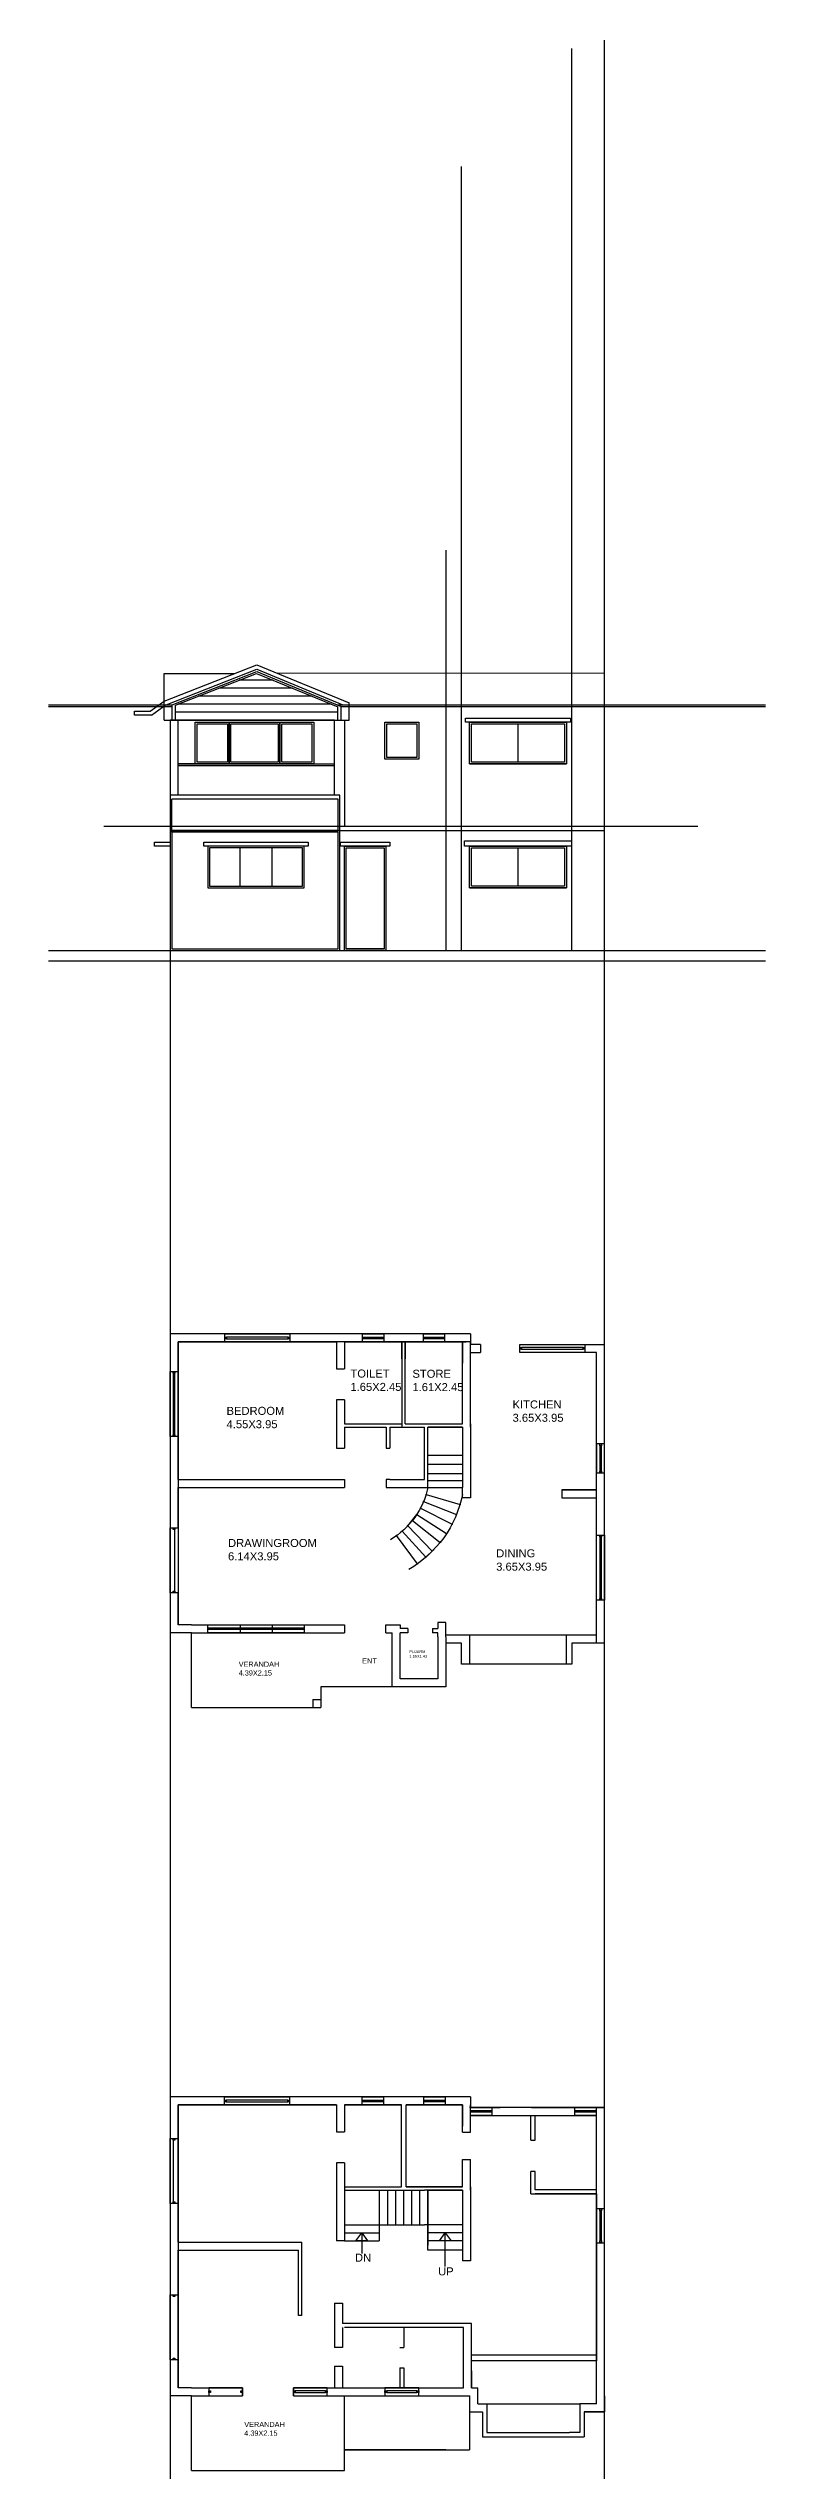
# Model space of a CAD drawing. Header units: metres. Extents: x 4251 to 4373, y 1574 to 1643.
# Drawn here: x 4250.7 to 4271.3, y 1573.9 to 1643.5 of the extents above; entities that cross this region are included whole.
import ezdxf

# ---------------------------------------------------------------- set-up
doc = ezdxf.new("R2010")
doc.units = ezdxf.units.M
for name, color, linetype in [('door', 4, 'Continuous'), ('pl', 3, 'Continuous'), ('window', 5, 'Continuous')]:
    doc.layers.add(name, color=color, linetype=linetype)
doc.styles.get("Standard").update_dxf_attribs({"font": 'arial.ttf'})

msp = doc.modelspace()

# ---------------------------------------------------------------- linework, layer by layer
for p, q in [((4265.73, 1617.559), (4265.73, 1643.487)), ((4262.56, 1617.559), (4262.56, 1640.095)), ((4262.11, 1629.063), (4262.11, 1617.559)), ((4254.013, 1624.727), (4256.671, 1625.768)), ((4256.671, 1625.768), (4259.326, 1624.674)), ((4254.013, 1624.624), (4254.013, 1625.524)), ((4254.013, 1625.524), (4256.034, 1625.518)), ((4254.065, 1624.624), (4256.67, 1625.644)), ((4254.243, 1624.624), (4256.67, 1625.574)), ((4254.334, 1624.606), (4256.669, 1625.52)), ((4257.702, 1625.094), (4255.582, 1625.094)), ((4257.144, 1625.324), (4256.169, 1625.324)), ((4256.669, 1625.52), (4259.003, 1624.558)), ((4256.67, 1625.644), (4259.145, 1624.624)), ((4256.67, 1625.574), (4259.096, 1624.574)), ((4266.67, 1625.524), (4257.255, 1625.527)), ((4266.67, 1624.624), (4266.67, 1625.524)), ((4253.158, 1624.326), (4253.158, 1624.441)), ((4253.158, 1624.441), (4253.608, 1624.441)), ((4253.644, 1624.326), (4253.158, 1624.326)), ((4253.608, 1624.441), (4254.013, 1624.727)), ((4253.644, 1624.326), (4254.068, 1624.625)), ((4254.013, 1624.174), (4254.013, 1624.727)), ((4254.243, 1624.574), (4254.243, 1624.624)), ((4254.243, 1624.174), (4254.243, 1624.574)), ((4254.334, 1624.174), (4254.334, 1624.606)), ((4259.003, 1624.404), (4254.334, 1624.404)), ((4258.818, 1624.634), (4254.407, 1624.634)), ((4258.26, 1624.864), (4254.994, 1624.864)), ((4259.003, 1624.174), (4259.003, 1624.558)), ((4259.096, 1624.174), (4259.096, 1624.574)), ((4259.326, 1624.174), (4259.326, 1624.674)), ((4254.013, 1624.174), (4254.18, 1624.174)), ((4258.91, 1624.174), (4254.18, 1624.174)), ((4254.18, 1624.174), (4259.19, 1624.174)), ((4254.41, 1622.02), (4254.41, 1624.174)), ((4258.91, 1624.174), (4259.19, 1624.174)), ((4259.19, 1624.174), (4259.326, 1624.174)), ((4262.675, 1624.124), (4262.675, 1624.239)), ((4262.675, 1624.239), (4265.57, 1624.239)), ((4262.79, 1624.124), (4262.675, 1624.124)), ((4265.57, 1624.124), (4262.751, 1624.124)), ((4265.57, 1624.239), (4265.685, 1624.239)), ((4265.685, 1624.124), (4265.57, 1624.124)), ((4265.685, 1624.239), (4265.685, 1624.124)), ((4255.293, 1622.924), (4254.41, 1622.924)), ((4254.41, 1622.924), (4258.91, 1622.924)), ((4254.41, 1622.874), (4258.91, 1622.874)), ((4259.062, 1622.02), (4254.18, 1622.02)), ((4259.012, 1621.91), (4254.23, 1621.91)), ((4254.23, 1620.959), (4254.23, 1621.91)), ((4259.012, 1621.009), (4259.012, 1621.91)), ((4259.062, 1621.009), (4259.062, 1622.02)), ((4259.012, 1621.124), (4252.275, 1621.124)), ((4259.012, 1621.124), (4252.275, 1621.124)), ((4254.18, 1621.009), (4259.012, 1621.009)), ((4259.012, 1621.009), (4266.67, 1621.009)), ((4269.348, 1621.124), (4259.062, 1621.124)), ((4269.348, 1621.124), (4259.062, 1621.124)), ((4259.062, 1621.009), (4262.11, 1621.009)), ((4253.73, 1620.559), (4253.73, 1620.674)), ((4253.73, 1620.674), (4254.18, 1620.674)), ((4254.18, 1620.559), (4253.73, 1620.559)), ((4255.151, 1620.559), (4255.151, 1620.674)), ((4255.151, 1620.674), (4258.036, 1620.674)), ((4255.266, 1620.559), (4255.151, 1620.559)), ((4258.151, 1620.559), (4255.266, 1620.559)), ((4258.036, 1620.674), (4258.151, 1620.674)), ((4258.151, 1620.674), (4258.151, 1620.559)), ((4259.075, 1620.559), (4259.075, 1620.674)), ((4259.075, 1620.674), (4260.385, 1620.674)), ((4259.19, 1620.559), (4259.075, 1620.559)), ((4260.5, 1620.559), (4259.132, 1620.559)), ((4260.385, 1620.674), (4260.5, 1620.674)), ((4260.5, 1620.674), (4260.5, 1620.559)), ((4262.64, 1620.559), (4262.64, 1620.709)), ((4262.64, 1620.709), (4265.57, 1620.709)), ((4262.79, 1620.559), (4262.64, 1620.559)), ((4265.57, 1620.559), (4262.79, 1620.559)), ((4265.57, 1620.709), (4265.72, 1620.709)), ((4265.72, 1620.559), (4265.57, 1620.559)), ((4265.72, 1620.709), (4265.72, 1620.559)), ((4262.82, 1606.536), (4254.18, 1606.536)), ((4254.18, 1606.536), (4254.18, 1600.966)), ((4262.82, 1606.306), (4254.41, 1606.306)), ((4254.41, 1606.306), (4254.41, 1600.966)), ((4254.41, 1606.306), (4254.41, 1602.356)), ((4254.41, 1602.356), (4254.41, 1606.306)), ((4254.41, 1606.306), (4258.96, 1606.306)), ((4255.75, 1606.306), (4255.75, 1606.536)), ((4257.62, 1606.536), (4257.62, 1606.306)), ((4258.96, 1606.306), (4258.96, 1605.531)), ((4259.19, 1606.306), (4259.19, 1605.531)), ((4259.19, 1606.306), (4260.84, 1606.306)), ((4259.19, 1606.306), (4259.19, 1605.531)), ((4260.84, 1606.306), (4260.84, 1605.818)), ((4260.84, 1605.818), (4260.84, 1606.306)), ((4260.84, 1606.306), (4260.94, 1606.306)), ((4260.84, 1606.306), (4260.84, 1603.856)), ((4260.94, 1606.306), (4260.94, 1605.822)), ((4260.94, 1605.822), (4260.94, 1606.306)), ((4260.94, 1606.306), (4262.59, 1606.306)), ((4262.59, 1606.306), (4262.59, 1605.694)), ((4262.59, 1603.956), (4262.59, 1606.306)), ((4262.59, 1606.306), (4262.69, 1606.306)), ((4262.82, 1606.536), (4262.82, 1606.236)), ((4262.82, 1605.694), (4262.82, 1606.306)), ((4263.102, 1606.236), (4262.82, 1606.236)), ((4263.102, 1606.236), (4263.102, 1606.006)), ((4264.235, 1606.006), (4264.235, 1606.236)), ((4264.567, 1606.236), (4266.67, 1606.236)), ((4266.105, 1606.236), (4266.105, 1606.006)), ((4266.67, 1597.646), (4266.67, 1606.236)), ((4254.41, 1602.356), (4254.41, 1606.071)), ((4258.96, 1605.531), (4259.19, 1605.531)), ((4260.94, 1603.956), (4260.94, 1605.822)), ((4262.82, 1606.006), (4263.102, 1606.006)), ((4262.82, 1603.856), (4262.82, 1605.694)), ((4266.44, 1606.006), (4266.105, 1606.006)), ((4266.44, 1597.646), (4266.44, 1606.006)), ((4254.18, 1605.456), (4254.41, 1605.456)), ((4266.44, 1601.531), (4266.44, 1605.181)), ((4258.96, 1604.641), (4258.96, 1604.349)), ((4259.19, 1604.641), (4258.96, 1604.641)), ((4258.96, 1604.349), (4258.96, 1603.256)), ((4259.19, 1604.641), (4259.19, 1604.349)), ((4259.19, 1604.641), (4259.19, 1603.956)), ((4259.19, 1604.349), (4259.19, 1603.956)), ((4254.41, 1603.586), (4254.18, 1603.586)), ((4259.19, 1603.956), (4260.84, 1603.956)), ((4259.19, 1603.856), (4259.19, 1603.256)), ((4259.19, 1603.856), (4260.396, 1603.856)), ((4260.396, 1603.856), (4260.396, 1603.256)), ((4260.496, 1603.856), (4261.49, 1603.856)), ((4260.496, 1603.856), (4260.496, 1603.256)), ((4260.94, 1603.956), (4262.59, 1603.956)), ((4261.49, 1602.356), (4261.49, 1603.856)), ((4261.59, 1603.856), (4262.59, 1603.856)), ((4262.59, 1603.856), (4261.59, 1603.856)), ((4261.59, 1602.126), (4261.59, 1603.856)), ((4262.59, 1603.856), (4262.59, 1602.126)), ((4262.82, 1603.956), (4262.82, 1601.826)), ((4258.96, 1603.256), (4259.19, 1603.256)), ((4260.396, 1603.256), (4260.496, 1603.256)), ((4261.59, 1603.048), (4262.59, 1603.048)), ((4261.59, 1602.788), (4262.59, 1602.788)), ((4254.41, 1602.356), (4259.19, 1602.356)), ((4254.41, 1600.966), (4254.41, 1602.126)), ((4254.41, 1602.126), (4259.19, 1602.126)), ((4254.41, 1602.121), (4254.41, 1602.126)), ((4259.19, 1602.356), (4259.19, 1602.126)), ((4260.396, 1602.356), (4260.396, 1602.126)), ((4260.496, 1602.356), (4260.396, 1602.356)), ((4260.396, 1602.126), (4261.59, 1602.126)), ((4260.496, 1602.356), (4261.49, 1602.356)), ((4261.59, 1602.528), (4262.59, 1602.528)), ((4261.59, 1602.318), (4262.59, 1602.318)), ((4261.59, 1602.126), (4262.59, 1602.126)), ((4262.59, 1601.826), (4262.59, 1602.126)), ((4265.44, 1602.056), (4266.44, 1602.056)), ((4266.44, 1602.056), (4265.44, 1602.056)), ((4265.44, 1602.056), (4265.44, 1601.826)), ((4261.015, 1601.023), (4261.27, 1601.348)), ((4261.27, 1601.348), (4262.13, 1600.804)), ((4261.377, 1601.53), (4262.284, 1601.067)), ((4261.466, 1601.722), (4262.412, 1601.343)), ((4261.537, 1601.921), (4262.514, 1601.629)), ((4262.82, 1601.826), (4262.59, 1601.826)), ((4265.44, 1601.826), (4266.44, 1601.826)), ((4266.67, 1597.646), (4266.67, 1601.596)), ((4254.18, 1600.966), (4254.41, 1600.966)), ((4261.296, 1599.927), (4260.69, 1600.738)), ((4260.856, 1600.87), (4261.534, 1600.116)), ((4261.015, 1601.023), (4261.717, 1600.291)), ((4261.147, 1601.176), (4261.942, 1600.542)), ((4266.44, 1597.651), (4266.44, 1601.301)), ((4266.44, 1600.753), (4266.67, 1600.753)), ((4261.534, 1600.116), (4261.754, 1600.327)), ((4254.18, 1599.096), (4254.18, 1597.946)), ((4254.41, 1599.096), (4254.18, 1599.096)), ((4254.41, 1599.096), (4254.41, 1598.176)), ((4254.41, 1598.176), (4254.41, 1599.096)), ((4266.67, 1598.883), (4266.44, 1598.883)), ((4254.8, 1597.946), (4254.18, 1597.946)), ((4254.8, 1598.176), (4254.41, 1598.176)), ((4254.8, 1598.176), (4259.19, 1598.176)), ((4254.8, 1596.026), (4254.8, 1597.946)), ((4254.8, 1595.796), (4254.8, 1597.946)), ((4254.8, 1597.946), (4259.19, 1597.946)), ((4259.19, 1598.176), (4259.19, 1597.946)), ((4260.385, 1598.176), (4260.79, 1598.176)), ((4260.385, 1597.946), (4260.385, 1598.176)), ((4260.385, 1597.946), (4260.56, 1597.946)), ((4260.56, 1596.396), (4260.56, 1597.946)), ((4260.79, 1598.176), (4260.79, 1598.066)), ((4261.01, 1598.066), (4260.79, 1598.066)), ((4260.79, 1596.626), (4260.79, 1597.946)), ((4261.01, 1597.946), (4260.79, 1597.946)), ((4261.01, 1598.066), (4261.01, 1597.946)), ((4261.72, 1598.066), (4261.88, 1598.066)), ((4261.72, 1598.066), (4261.72, 1597.946)), ((4261.88, 1597.946), (4261.72, 1597.946)), ((4262.11, 1598.242), (4261.88, 1598.242)), ((4261.88, 1598.242), (4261.88, 1598.066)), ((4261.88, 1597.826), (4261.88, 1597.946)), ((4262.11, 1597.886), (4262.11, 1598.242)), ((4262.11, 1597.826), (4262.11, 1597.946)), ((4266.44, 1597.876), (4262.11, 1597.876)), ((4266.44, 1597.876), (4262.79, 1597.876)), ((4262.79, 1597.876), (4262.79, 1597.046)), ((4265.57, 1597.046), (4265.57, 1597.876)), ((4260.56, 1596.396), (4260.56, 1597.826)), ((4261.88, 1597.826), (4261.88, 1597.706)), ((4261.88, 1597.706), (4261.88, 1596.626)), ((4262.11, 1597.826), (4262.11, 1596.396)), ((4262.56, 1597.646), (4262.11, 1597.646)), ((4262.56, 1597.046), (4262.56, 1597.646)), ((4266.44, 1597.646), (4265.73, 1597.646)), ((4265.73, 1597.646), (4265.73, 1597.046)), ((4266.67, 1597.646), (4266.44, 1597.646)), ((4261.88, 1596.626), (4260.79, 1596.626)), ((4265.73, 1597.046), (4262.56, 1597.046)), ((4254.8, 1595.796), (4254.8, 1596.026)), ((4254.8, 1595.796), (4258.51, 1595.796)), ((4258.28, 1596.026), (4258.51, 1596.026)), ((4258.28, 1596.026), (4258.28, 1595.796)), ((4262.11, 1596.396), (4258.51, 1596.396)), ((4258.51, 1596.396), (4258.51, 1595.796)), ((4258.51, 1596.396), (4258.51, 1595.796)), ((4262.11, 1596.396), (4259.19, 1596.396)), ((4262.11, 1596.396), (4260.56, 1596.396)), ((4262.82, 1584.604), (4254.18, 1584.604)), ((4254.18, 1584.604), (4254.18, 1576.014)), ((4258.96, 1584.374), (4254.41, 1584.374)), ((4254.41, 1584.374), (4254.41, 1576.244)), ((4254.41, 1584.374), (4254.41, 1580.424)), ((4254.41, 1580.424), (4254.41, 1584.374)), ((4254.41, 1584.374), (4258.96, 1584.374)), ((4254.41, 1584.374), (4258.96, 1584.374)), ((4254.41, 1584.374), (4258.91, 1584.374)), ((4254.41, 1580.424), (4254.41, 1584.139)), ((4255.745, 1584.374), (4255.745, 1584.604)), ((4257.615, 1584.604), (4257.615, 1584.374)), ((4258.96, 1584.374), (4258.96, 1583.598)), ((4258.96, 1584.374), (4258.96, 1583.598)), ((4260.83, 1584.374), (4259.19, 1584.374)), ((4259.19, 1584.374), (4259.19, 1583.598)), ((4259.19, 1584.374), (4260.83, 1584.374)), ((4259.19, 1584.374), (4259.19, 1583.598)), ((4259.19, 1584.374), (4259.19, 1583.598)), ((4260.83, 1582.024), (4260.83, 1584.374)), ((4262.59, 1584.374), (4260.97, 1584.374)), ((4260.97, 1584.374), (4262.59, 1584.374)), ((4260.97, 1582.024), (4260.97, 1584.374)), ((4262.59, 1584.374), (4262.59, 1583.761)), ((4262.59, 1583.593), (4262.59, 1584.374)), ((4266.67, 1584.304), (4262.79, 1584.304)), ((4262.82, 1584.604), (4262.82, 1584.304)), ((4262.82, 1584.304), (4262.82, 1584.374)), ((4262.82, 1584.304), (4263.667, 1584.304)), ((4266.67, 1584.304), (4262.82, 1584.304)), ((4262.82, 1583.761), (4262.82, 1584.074)), ((4262.82, 1584.074), (4263.667, 1584.074)), ((4262.82, 1584.074), (4264.59, 1584.074)), ((4263.667, 1584.074), (4264.567, 1584.074)), ((4264.55, 1583.36), (4264.55, 1584.074)), ((4264.567, 1584.304), (4266.67, 1584.304)), ((4264.567, 1584.074), (4266.44, 1584.074)), ((4264.67, 1583.36), (4264.67, 1584.074)), ((4266.44, 1576.854), (4266.44, 1584.074)), ((4266.67, 1576.014), (4266.67, 1584.304)), ((4254.18, 1583.408), (4254.41, 1583.408)), ((4258.96, 1583.598), (4259.19, 1583.598)), ((4262.59, 1583.593), (4262.82, 1583.593)), ((4262.82, 1583.593), (4262.82, 1583.761)), ((4264.55, 1583.36), (4264.67, 1583.36)), ((4266.44, 1579.599), (4266.44, 1583.249)), ((4258.96, 1582.708), (4258.96, 1582.416)), ((4259.19, 1582.708), (4258.96, 1582.708)), ((4258.96, 1582.708), (4258.96, 1580.464)), ((4259.19, 1582.708), (4259.19, 1582.416)), ((4259.19, 1582.708), (4259.19, 1582.024)), ((4259.19, 1582.708), (4259.19, 1580.464)), ((4262.59, 1582.024), (4262.59, 1582.807)), ((4262.59, 1582.807), (4262.82, 1582.807)), ((4262.82, 1581.924), (4262.82, 1582.807)), ((4258.96, 1582.416), (4258.96, 1581.324)), ((4259.19, 1582.416), (4259.19, 1582.024)), ((4259.19, 1582.024), (4260.83, 1582.024)), ((4259.19, 1582.024), (4260.83, 1582.024)), ((4259.19, 1581.924), (4259.19, 1581.324)), ((4259.19, 1581.924), (4260.396, 1581.924)), ((4260.19, 1581.924), (4260.19, 1580.464)), ((4260.345, 1581.924), (4261.49, 1581.924)), ((4260.44, 1580.924), (4260.44, 1581.924)), ((4260.67, 1580.924), (4260.67, 1581.924)), ((4260.83, 1582.024), (4260.83, 1582.028)), ((4260.9, 1580.924), (4260.9, 1581.924)), ((4260.97, 1582.024), (4260.97, 1582.103)), ((4260.97, 1582.024), (4262.59, 1582.024)), ((4262.59, 1582.024), (4260.97, 1582.024)), ((4261.13, 1580.924), (4261.13, 1581.924)), ((4261.36, 1580.924), (4261.36, 1581.924)), ((4262.59, 1581.924), (4261.49, 1581.924)), ((4261.59, 1581.924), (4262.59, 1581.924)), ((4261.59, 1580.194), (4261.59, 1581.924)), ((4261.59, 1581.924), (4261.59, 1580.34)), ((4262.59, 1581.924), (4262.59, 1579.894)), ((4262.82, 1582.024), (4262.82, 1579.894)), ((4264.55, 1581.814), (4264.55, 1582.46)), ((4264.67, 1582.46), (4264.55, 1582.46)), ((4264.67, 1581.934), (4264.67, 1582.46)), ((4266.44, 1581.934), (4264.67, 1581.934)), ((4254.41, 1581.538), (4254.18, 1581.538)), ((4264.55, 1581.814), (4266.44, 1581.814)), ((4266.44, 1581.814), (4264.67, 1581.814)), ((4266.44, 1581.814), (4266.44, 1577.014)), ((4259.19, 1580.464), (4258.96, 1580.464)), ((4259.19, 1580.924), (4260.396, 1580.924)), ((4259.19, 1580.694), (4260.19, 1580.694)), ((4259.19, 1580.464), (4260.19, 1580.464)), ((4259.523, 1580.464), (4259.69, 1580.694)), ((4259.856, 1580.464), (4259.523, 1580.464)), ((4259.69, 1580.694), (4259.69, 1580.104)), ((4259.69, 1580.694), (4259.856, 1580.464)), ((4260.345, 1580.924), (4261.49, 1580.924)), ((4262.59, 1580.924), (4261.49, 1580.924)), ((4262.59, 1580.694), (4261.59, 1580.694)), ((4262.59, 1580.464), (4261.59, 1580.464)), ((4261.923, 1580.464), (4262.09, 1580.694)), ((4262.256, 1580.464), (4261.923, 1580.464)), ((4262.09, 1580.464), (4262.09, 1580.694)), ((4262.09, 1580.694), (4262.256, 1580.464)), ((4262.09, 1579.728), (4262.09, 1580.464)), ((4254.41, 1580.424), (4257.97, 1580.424)), ((4254.41, 1576.244), (4254.41, 1580.194)), ((4254.41, 1580.194), (4257.87, 1580.194)), ((4254.41, 1580.189), (4254.41, 1580.194)), ((4254.41, 1576.244), (4254.41, 1580.194)), ((4257.87, 1578.321), (4257.87, 1580.194)), ((4257.97, 1578.321), (4257.97, 1580.424)), ((4262.59, 1580.194), (4261.59, 1580.194)), ((4262.82, 1579.894), (4262.59, 1579.894)), ((4266.44, 1576.854), (4266.44, 1579.369)), ((4266.67, 1576.014), (4266.67, 1579.664)), ((4254.18, 1578.919), (4254.41, 1578.919)), ((4258.91, 1578.677), (4258.91, 1577.397)), ((4258.91, 1578.677), (4259.14, 1578.677)), ((4259.14, 1578.677), (4259.14, 1578.094)), ((4257.97, 1578.321), (4257.87, 1578.321)), ((4262.84, 1578.094), (4259.14, 1578.094)), ((4259.14, 1577.974), (4259.14, 1577.397)), ((4262.61, 1577.974), (4259.19, 1577.974)), ((4260.9, 1577.974), (4260.9, 1577.397)), ((4262.61, 1576.244), (4262.61, 1577.974)), ((4262.84, 1576.854), (4262.84, 1578.094)), ((4262.84, 1576.854), (4262.84, 1578.094)), ((4254.41, 1577.049), (4254.18, 1577.049)), ((4259.14, 1577.397), (4258.91, 1577.397)), ((4260.78, 1577.397), (4260.9, 1577.397)), ((4262.84, 1576.244), (4262.84, 1577.194)), ((4262.84, 1577.194), (4266.44, 1577.194)), ((4266.44, 1577.014), (4262.84, 1577.014)), ((4258.91, 1576.86), (4259.14, 1576.86)), ((4258.91, 1576.86), (4258.91, 1576.244)), ((4259.14, 1576.86), (4259.14, 1576.244)), ((4260.78, 1576.82), (4260.78, 1576.244)), ((4260.78, 1576.82), (4260.9, 1576.82)), ((4260.9, 1576.82), (4260.9, 1576.244)), ((4262.84, 1576.734), (4262.84, 1576.244)), ((4262.84, 1576.244), (4262.84, 1576.734)), ((4262.84, 1576.244), (4262.84, 1576.734)), ((4266.44, 1575.784), (4266.44, 1576.854)), ((4266.44, 1576.014), (4266.44, 1576.734)), ((4266.44, 1575.784), (4266.44, 1576.734)), ((4266.67, 1576.014), (4266.67, 1576.614)), ((4254.8, 1576.014), (4254.18, 1576.014)), ((4254.8, 1576.244), (4254.41, 1576.244)), ((4254.8, 1576.244), (4256.263, 1576.244)), ((4254.8, 1574.094), (4254.8, 1576.014)), ((4254.8, 1573.864), (4254.8, 1576.014)), ((4254.8, 1576.014), (4256.263, 1576.014)), ((4256.263, 1576.244), (4256.263, 1576.014)), ((4257.726, 1576.244), (4259.19, 1576.244)), ((4257.726, 1576.014), (4257.726, 1576.244)), ((4257.726, 1576.014), (4259.19, 1576.014)), ((4259.19, 1576.244), (4262.61, 1576.244)), ((4259.19, 1573.864), (4259.19, 1576.014)), ((4259.19, 1576.014), (4262.795, 1576.014)), ((4262.795, 1574.464), (4262.795, 1576.014)), ((4262.84, 1576.244), (4263.025, 1576.244)), ((4263.025, 1575.784), (4263.025, 1576.244)), ((4263.025, 1575.784), (4263.285, 1575.784)), ((4263.285, 1575.784), (4263.285, 1575.554)), ((4263.285, 1575.784), (4265.96, 1575.784)), ((4266.44, 1575.784), (4265.96, 1575.784)), ((4265.96, 1575.784), (4265.96, 1575.554)), ((4266.67, 1576.014), (4266.67, 1575.554)), ((4262.79, 1575.554), (4263.165, 1575.554)), ((4262.795, 1575.554), (4263.165, 1575.554)), ((4263.165, 1575.554), (4263.165, 1574.834)), ((4263.285, 1575.554), (4263.285, 1574.954)), ((4263.285, 1574.954), (4265.661, 1574.954)), ((4265.96, 1574.954), (4265.661, 1574.954)), ((4265.96, 1575.554), (4265.96, 1574.954)), ((4266.08, 1575.554), (4266.67, 1575.554)), ((4266.67, 1575.554), (4266.08, 1575.554)), ((4266.08, 1575.554), (4266.08, 1574.834)), ((4262.11, 1574.464), (4259.19, 1574.464)), ((4262.11, 1574.464), (4259.19, 1574.464)), ((4259.19, 1573.864), (4259.19, 1574.464)), ((4259.19, 1574.464), (4262.79, 1574.464)), ((4263.165, 1574.834), (4266.08, 1574.834)), ((4254.8, 1573.864), (4254.8, 1574.094)), ((4254.8, 1573.864), (4258.51, 1573.864)), ((4254.8, 1573.864), (4259.19, 1573.864))]:
    msp.add_line(p, q)
msp.add_xline((4266.67, 1597.646), (0, 1))
msp.add_ray((4254.18, 1624.174), (0, -1))
msp.add_ray((4254.18, 1624.174), (0, -1))
for points in [[(4258.91, 1622.02), (4258.91, 1624.174)], [(4259.19, 1624.174), (4259.19, 1621.124), (4259.012, 1621.124)], [(4259.012, 1621.009), (4254.18, 1621.009), (4254.18, 1617.559), (4259.062, 1617.559), (4259.062, 1621.009)], [(4259.012, 1621.124), (4258.91, 1621.124)]]:
    msp.add_lwpolyline(points)
msp.add_lwpolyline([(4254.23, 1617.609), (4259.012, 1617.609), (4259.012, 1620.959), (4254.23, 1620.959)], close=True)
for points in [[(4261.59, 1602.126, -0.211882), (4260.513, 1600.622, 2.55668)], [(4262.59, 1601.924, -0.211882), (4261.041, 1599.761)]]:
    msp.add_lwpolyline(points, format="xyb")
for p in [(4261.27, 1601.348), (4261.377, 1601.53), (4261.466, 1601.722), (4261.537, 1601.921), (4262.412, 1601.343), (4262.514, 1601.629), (4260.69, 1600.738), (4260.856, 1600.87), (4261.009, 1601.016), (4261.147, 1601.176), (4262.13, 1600.804), (4262.284, 1601.067), (4261.534, 1600.116), (4261.754, 1600.327), (4261.953, 1600.557), (4261.296, 1599.927)]:
    msp.add_point(p)
at = {"layer": 'door'}
for points in [[(4255.876, 1624.124), (4257.339, 1624.124), (4257.339, 1622.924), (4255.876, 1622.924)], [(4255.926, 1624.074), (4257.289, 1624.074), (4257.289, 1622.974), (4255.926, 1622.974)], [(4259.19, 1620.559), (4260.385, 1620.559), (4260.385, 1617.559), (4259.19, 1617.559)], [(4259.24, 1620.509), (4260.335, 1620.509), (4260.335, 1617.609), (4259.24, 1617.609)]]:
    msp.add_lwpolyline(points, close=True, dxfattribs=at)
at = {"layer": 'pl'}
for p, q in [((4250.684, 1624.624), (4254.243, 1624.624)), ((4250.684, 1624.574), (4254.243, 1624.574)), ((4258.975, 1624.624), (4271.296, 1624.624)), ((4259.096, 1624.574), (4271.296, 1624.574)), ((4250.684, 1617.559), (4271.296, 1617.559)), ((4250.684, 1617.259), (4271.296, 1617.259))]:
    msp.add_line(p, q, dxfattribs=at)
at = {"layer": 'window'}
for p, q in [((4261.327, 1624.124), (4261.327, 1623.524)), ((4262.79, 1624.124), (4265.57, 1624.124)), ((4264.18, 1624.074), (4264.18, 1622.974)), ((4265.57, 1622.924), (4262.79, 1622.924)), ((4262.79, 1622.924), (4265.57, 1622.924)), ((4255.266, 1620.559), (4255.266, 1619.359)), ((4258.036, 1620.559), (4255.266, 1620.559)), ((4257.986, 1620.509), (4255.316, 1620.509)), ((4255.316, 1620.509), (4255.316, 1619.409)), ((4256.192, 1619.409), (4256.192, 1620.509)), ((4257.113, 1619.409), (4257.113, 1620.509)), ((4257.986, 1619.409), (4257.986, 1620.509)), ((4258.036, 1619.359), (4258.036, 1620.559)), ((4262.79, 1620.559), (4265.57, 1620.559)), ((4264.18, 1620.509), (4264.18, 1619.409)), ((4255.266, 1619.359), (4258.036, 1619.359)), ((4255.316, 1619.409), (4257.986, 1619.409)), ((4262.79, 1619.359), (4265.57, 1619.359)), ((4257.57, 1606.446), (4255.8, 1606.446)), ((4255.8, 1606.396), (4257.57, 1606.396)), ((4257.57, 1606.396), (4257.57, 1606.446)), ((4259.71, 1606.396), (4259.71, 1606.446)), ((4260.27, 1606.396), (4260.27, 1606.446)), ((4261.46, 1606.396), (4261.46, 1606.446)), ((4262.02, 1606.396), (4262.02, 1606.446)), ((4266.055, 1606.146), (4264.285, 1606.146)), ((4264.285, 1606.096), (4266.055, 1606.096)), ((4266.055, 1606.096), (4266.055, 1606.146)), ((4254.27, 1605.406), (4254.27, 1603.636)), ((4254.32, 1603.636), (4254.32, 1605.406)), ((4254.27, 1603.636), (4254.32, 1603.636)), ((4266.53, 1602.59), (4266.58, 1602.59)), ((4254.32, 1599.146), (4254.32, 1600.916)), ((4266.53, 1600.703), (4266.53, 1598.933)), ((4266.58, 1598.933), (4266.58, 1600.703)), ((4254.27, 1599.146), (4254.32, 1599.146)), ((4266.53, 1598.933), (4266.58, 1598.933)), ((4255.266, 1598.176), (4258.036, 1598.176)), ((4255.266, 1597.946), (4255.266, 1598.176)), ((4255.266, 1598.086), (4255.316, 1598.086)), ((4258.036, 1597.946), (4255.266, 1597.946)), ((4255.316, 1598.036), (4255.316, 1598.086)), ((4255.316, 1598.086), (4257.986, 1598.086)), ((4257.986, 1598.036), (4255.316, 1598.036)), ((4256.192, 1598.176), (4256.192, 1597.946)), ((4257.113, 1598.176), (4257.113, 1597.946)), ((4257.986, 1598.086), (4258.036, 1598.086)), ((4258.036, 1598.176), (4258.036, 1597.946)), ((4257.565, 1584.514), (4255.795, 1584.514)), ((4255.795, 1584.464), (4257.565, 1584.464)), ((4257.565, 1584.464), (4257.565, 1584.514)), ((4259.705, 1584.464), (4259.705, 1584.514)), ((4260.265, 1584.464), (4260.265, 1584.514)), ((4261.475, 1584.464), (4261.475, 1584.514)), ((4262.035, 1584.464), (4262.035, 1584.514)), ((4262.82, 1584.164), (4262.82, 1584.214)), ((4263.38, 1584.164), (4263.38, 1584.214)), ((4265.815, 1584.164), (4265.815, 1584.214)), ((4266.375, 1584.164), (4266.375, 1584.214)), ((4254.27, 1583.358), (4254.27, 1581.588)), ((4254.27, 1581.588), (4254.32, 1581.588)), ((4266.53, 1581.334), (4266.53, 1580.464)), ((4266.58, 1580.464), (4266.58, 1581.334)), ((4266.53, 1580.464), (4266.58, 1580.464)), ((4254.27, 1577.099), (4254.32, 1577.099)), ((4255.343, 1576.154), (4255.343, 1576.104)), ((4258.646, 1576.154), (4257.776, 1576.154)), ((4257.776, 1576.154), (4257.776, 1576.104)), ((4257.776, 1576.104), (4258.646, 1576.104)), ((4261.277, 1576.154), (4260.407, 1576.154)), ((4260.407, 1576.154), (4260.407, 1576.104)), ((4260.407, 1576.104), (4261.277, 1576.104))]:
    msp.add_line(p, q, dxfattribs=at)
for points in [[(4254.906, 1624.124), (4255.876, 1624.124), (4255.876, 1622.924), (4254.906, 1622.924)], [(4254.956, 1624.074), (4255.826, 1624.074), (4255.826, 1622.974), (4254.956, 1622.974)], [(4257.339, 1624.124), (4258.309, 1624.124), (4258.309, 1622.924), (4257.339, 1622.924)], [(4257.389, 1624.074), (4258.259, 1624.074), (4258.259, 1622.974), (4257.389, 1622.974)], [(4260.357, 1624.124), (4261.327, 1624.124), (4261.327, 1623.054), (4260.357, 1623.054)], [(4260.407, 1624.074), (4261.277, 1624.074), (4261.277, 1623.104), (4260.407, 1623.104)], [(4262.79, 1624.124), (4265.57, 1624.124), (4265.57, 1622.924), (4262.79, 1622.924)], [(4262.84, 1624.074), (4265.52, 1624.074), (4265.52, 1622.974), (4262.84, 1622.974)], [(4262.79, 1620.559), (4265.57, 1620.559), (4265.57, 1619.359), (4262.79, 1619.359)], [(4262.84, 1620.509), (4265.52, 1620.509), (4265.52, 1619.409), (4262.84, 1619.409)], [(4255.75, 1606.306), (4255.75, 1606.536), (4257.62, 1606.536), (4257.62, 1606.306)], [(4255.75, 1606.396), (4255.75, 1606.446), (4255.8, 1606.446), (4255.8, 1606.396)], [(4257.57, 1606.396), (4257.57, 1606.446), (4257.62, 1606.446), (4257.62, 1606.396)], [(4259.71, 1606.536), (4260.32, 1606.536), (4260.32, 1606.306), (4259.71, 1606.306)], [(4259.71, 1606.396), (4259.71, 1606.446), (4259.76, 1606.446), (4259.76, 1606.396)], [(4259.76, 1606.446), (4260.27, 1606.446), (4260.27, 1606.396), (4259.76, 1606.396)], [(4260.27, 1606.396), (4260.27, 1606.446), (4260.32, 1606.446), (4260.32, 1606.396)], [(4261.46, 1606.536), (4262.07, 1606.536), (4262.07, 1606.306), (4261.46, 1606.306)], [(4261.46, 1606.396), (4261.46, 1606.446), (4261.51, 1606.446), (4261.51, 1606.396)], [(4261.51, 1606.446), (4262.02, 1606.446), (4262.02, 1606.396), (4261.51, 1606.396)], [(4262.02, 1606.396), (4262.02, 1606.446), (4262.07, 1606.446), (4262.07, 1606.396)], [(4264.235, 1606.006), (4264.235, 1606.236), (4266.105, 1606.236), (4266.105, 1606.006)], [(4264.235, 1606.096), (4264.235, 1606.146), (4264.285, 1606.146), (4264.285, 1606.096)], [(4266.055, 1606.096), (4266.055, 1606.146), (4266.105, 1606.146), (4266.105, 1606.096)], [(4254.18, 1605.456), (4254.41, 1605.456), (4254.41, 1603.586), (4254.18, 1603.586)], [(4254.27, 1605.456), (4254.32, 1605.456), (4254.32, 1605.406), (4254.27, 1605.406)], [(4254.27, 1603.636), (4254.32, 1603.636), (4254.32, 1603.586), (4254.27, 1603.586)], [(4266.67, 1603.373), (4266.44, 1603.373), (4266.44, 1602.54), (4266.67, 1602.54)], [(4266.53, 1603.373), (4266.58, 1603.373), (4266.58, 1603.323), (4266.53, 1603.323)], [(4266.58, 1603.323), (4266.53, 1603.323), (4266.53, 1602.59), (4266.58, 1602.59)], [(4266.53, 1602.59), (4266.58, 1602.59), (4266.58, 1602.54), (4266.53, 1602.54)], [(4254.18, 1600.966), (4254.41, 1600.966), (4254.41, 1599.096), (4254.18, 1599.096)], [(4254.27, 1600.966), (4254.32, 1600.966), (4254.32, 1600.916), (4254.27, 1600.916)], [(4266.44, 1600.753), (4266.67, 1600.753), (4266.67, 1598.883), (4266.44, 1598.883)], [(4266.53, 1600.753), (4266.58, 1600.753), (4266.58, 1600.703), (4266.53, 1600.703)], [(4254.27, 1599.146), (4254.32, 1599.146), (4254.32, 1599.096), (4254.27, 1599.096)], [(4266.53, 1598.933), (4266.58, 1598.933), (4266.58, 1598.883), (4266.53, 1598.883)], [(4255.266, 1598.086), (4255.316, 1598.086), (4255.316, 1598.036), (4255.266, 1598.036)], [(4257.986, 1598.086), (4258.036, 1598.086), (4258.036, 1598.036), (4257.986, 1598.036)], [(4255.745, 1584.374), (4255.745, 1584.604), (4257.615, 1584.604), (4257.615, 1584.374)], [(4255.745, 1584.464), (4255.745, 1584.514), (4255.795, 1584.514), (4255.795, 1584.464)], [(4257.565, 1584.464), (4257.565, 1584.514), (4257.615, 1584.514), (4257.615, 1584.464)], [(4259.705, 1584.604), (4260.315, 1584.604), (4260.315, 1584.374), (4259.705, 1584.374)], [(4259.705, 1584.464), (4259.705, 1584.514), (4259.755, 1584.514), (4259.755, 1584.464)], [(4259.755, 1584.514), (4260.265, 1584.514), (4260.265, 1584.464), (4259.755, 1584.464)], [(4260.265, 1584.464), (4260.265, 1584.514), (4260.315, 1584.514), (4260.315, 1584.464)], [(4261.475, 1584.604), (4262.085, 1584.604), (4262.085, 1584.374), (4261.475, 1584.374)], [(4261.475, 1584.464), (4261.475, 1584.514), (4261.525, 1584.514), (4261.525, 1584.464)], [(4261.525, 1584.514), (4262.035, 1584.514), (4262.035, 1584.464), (4261.525, 1584.464)], [(4262.035, 1584.464), (4262.035, 1584.514), (4262.085, 1584.514), (4262.085, 1584.464)], [(4262.82, 1584.304), (4263.43, 1584.304), (4263.43, 1584.074), (4262.82, 1584.074)], [(4262.82, 1584.164), (4262.82, 1584.214), (4262.87, 1584.214), (4262.87, 1584.164)], [(4262.87, 1584.214), (4263.38, 1584.214), (4263.38, 1584.164), (4262.87, 1584.164)], [(4263.38, 1584.164), (4263.38, 1584.214), (4263.43, 1584.214), (4263.43, 1584.164)], [(4265.815, 1584.304), (4266.425, 1584.304), (4266.425, 1584.074), (4265.815, 1584.074)], [(4265.815, 1584.164), (4265.815, 1584.214), (4265.865, 1584.214), (4265.865, 1584.164)], [(4265.865, 1584.214), (4266.375, 1584.214), (4266.375, 1584.164), (4265.865, 1584.164)], [(4266.375, 1584.164), (4266.375, 1584.214), (4266.425, 1584.214), (4266.425, 1584.164)], [(4254.18, 1583.408), (4254.41, 1583.408), (4254.41, 1581.538), (4254.18, 1581.538)], [(4254.27, 1583.408), (4254.32, 1583.408), (4254.32, 1583.358), (4254.27, 1583.358)], [(4254.27, 1581.588), (4254.32, 1581.588), (4254.32, 1581.538), (4254.27, 1581.538)], [(4266.67, 1581.384), (4266.44, 1581.384), (4266.44, 1580.414), (4266.67, 1580.414)], [(4266.53, 1581.334), (4266.53, 1581.384), (4266.58, 1581.384), (4266.58, 1581.334)], [(4266.53, 1580.414), (4266.53, 1580.464), (4266.58, 1580.464), (4266.58, 1580.414)], [(4254.18, 1578.919), (4254.41, 1578.919), (4254.41, 1577.049), (4254.18, 1577.049)], [(4254.27, 1578.919), (4254.32, 1578.919), (4254.32, 1578.869), (4254.27, 1578.869)], [(4254.27, 1577.099), (4254.32, 1577.099), (4254.32, 1577.049), (4254.27, 1577.049)], [(4256.263, 1576.014), (4256.263, 1576.244), (4255.293, 1576.244), (4255.293, 1576.014)], [(4255.293, 1576.154), (4255.343, 1576.154), (4255.343, 1576.104), (4255.293, 1576.104)], [(4256.213, 1576.154), (4256.263, 1576.154), (4256.263, 1576.104), (4256.213, 1576.104)], [(4258.696, 1576.014), (4258.696, 1576.244), (4257.726, 1576.244), (4257.726, 1576.014)], [(4257.726, 1576.154), (4257.776, 1576.154), (4257.776, 1576.104), (4257.726, 1576.104)], [(4258.646, 1576.154), (4258.696, 1576.154), (4258.696, 1576.104), (4258.646, 1576.104)], [(4261.327, 1576.014), (4261.327, 1576.244), (4260.357, 1576.244), (4260.357, 1576.014)], [(4260.357, 1576.154), (4260.407, 1576.154), (4260.407, 1576.104), (4260.357, 1576.104)], [(4261.277, 1576.154), (4261.327, 1576.154), (4261.327, 1576.104), (4261.277, 1576.104)]]:
    msp.add_lwpolyline(points, close=True, dxfattribs=at)

# ---------------------------------------------------------------- texts
at = {"attachment_point": 1}
for s, insert, char_height, width in [('TOILET\\P1.65X2.45', (4259.365, 1605.512), 0.23, 2.92609), ('STORE\\P1.61X2.45', (4261.147, 1605.506), 0.23, 12.23134), ('BEDROOM\\P4.55X3.95', (4255.804, 1604.44), 0.23, 4.56866), ('KITCHEN\\P3.65X3.95', (4264.024, 1604.624), 0.23, 4.72698), ('DRAWINGROOM \\P6.14X3.95', (4255.846, 1600.642), 0.23, 20.26495), ('DINING\\P3.65X3.95', (4263.554, 1600.345), 0.23, 5.6769), ('ENT', (4259.703, 1597.213), 0.15, 0.5577), ('VERANDAH\\P4.39X2.15', (4256.153, 1597.117), 0.15, 2.09208), ('DN ', (4259.495, 1580.099), 0.23, 1.15736), ('UP', (4261.885, 1579.704), 0.23, 1.08668), ('VERANDAH\\P4.39X2.15', (4256.313, 1575.264), 0.15, 2.09208)]:
    msp.add_mtext(s, dxfattribs=dict(at, insert=insert, char_height=char_height, width=width))
at = {"insert": (4261.06, 1597.444), "char_height": 0.08, "attachment_point": 1}
msp.add_mtext('PUJARM\\P1.55X1.43', dxfattribs=at)

doc.saveas('drawing.dxf')
